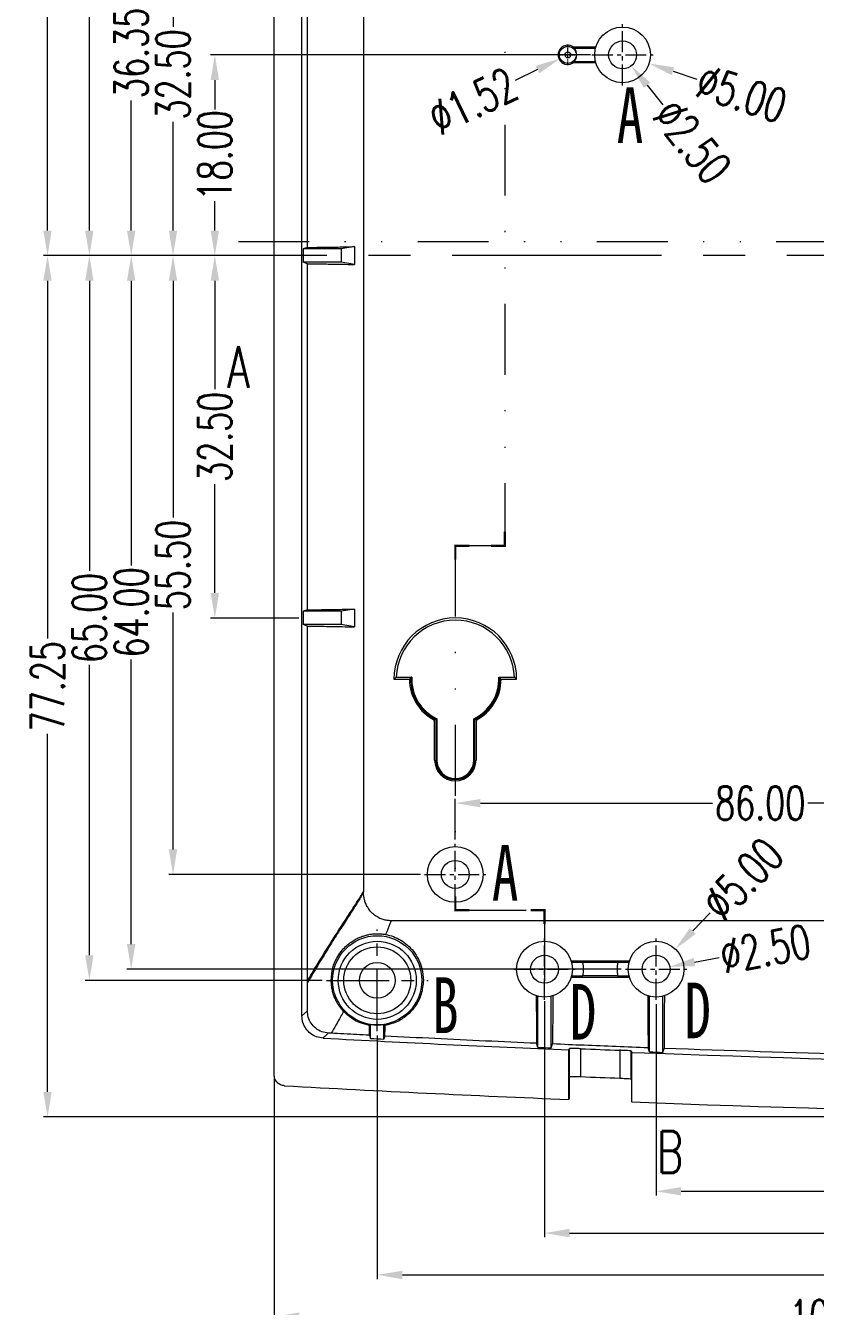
# Model space of a CAD drawing. Header units: millimetres. Extents: x 8061 to 9633, y -505 to -163.
# Drawn here: x 8187.9 to 8258.7, y -419.7 to -304.8 of the extents above; entities that cross this region are included whole.
import ezdxf
from ezdxf.enums import TextEntityAlignment as Align

# ---------------------------------------------------------------- set-up
doc = ezdxf.new("R2010")
doc.units = ezdxf.units.MM
doc.linetypes.add('CENTER', pattern=[0.6, 0.375, -0.075, 0.075, -0.075])
doc.linetypes.add('DIVIDE', pattern=[31.75, 12.7, -6.35, 0, -6.35, 0, -6.35])
doc.layers.get('Defpoints').update_dxf_attribs({"linetype": 'CONTINUOUS'})
for name, color, linetype, lineweight in [('dim', 82, 'CONTINUOUS', 9), ('hatch', 56, 'CONTINUOUS', 9), ('part', 7, 'CONTINUOUS', 20)]:
    doc.layers.add(name, color=color, linetype=linetype, lineweight=lineweight)
doc.styles.get("Standard").update_dxf_attribs({"font": 'romans.shx', "width": 0.7})
doc.styles.add('宋体', font='SimSun.ttf', dxfattribs={"width": 0.7})
doc.dimstyles.new('03', dxfattribs={"dimscale": 0.75, "dimtxt": 4, "dimasz": 3, "dimexe": 0.5, "dimexo": 0.5, "dimgap": 0.09, "dimtad": 0, "dimzin": 0, "dimdsep": 46, "dimtxsty": 'Standard', "dimcen": 0, "dimclrd": 256, "dimclre": 256, "dimclrt": 6, "dimazin": 2, "dimtp": 0.01, "dimtm": 0.01, "dimtfac": 1, "dimtofl": 0, "dimtmove": 0, "dimatfit": 0, "dimfxl": 1, "dimtolj": 1, "dimtzin": 0, "dimlwd": -1, "dimlwe": -1, "dimarcsym": 0})

# ---------------------------------------------------------------- blocks, each defined once
blk = doc.blocks.new('*D8')
at = {"layer": 'Defpoints', "color": 0}
for p in [(40976.91, -12959.44), (40961.85, -12991.94), (40961.85, -12991.94)]:
    blk.add_point(p, dxfattribs=at)
at = {"layer": 'dim'}
for p, q in [((40976.54, -12959.44), (40961.47, -12959.44)), ((40961.85, -12961.69), (40961.85, -12971.42)), ((40961.85, -12989.69), (40961.85, -12979.95))]:
    blk.add_line(p, q, dxfattribs=at)
for points in [[(40961.47, -12961.69), (40962.22, -12961.69), (40961.85, -12959.44)], [(40961.47, -12989.69), (40962.22, -12989.69), (40961.85, -12991.94)]]:
    blk.add_solid(points, dxfattribs=at)
at = {"layer": 'dim', "color": 6, "insert": (40961.85, -12975.69), "char_height": 3, "attachment_point": 5, "rotation": 90}
blk.add_mtext('\\A1;32.50', dxfattribs=at)
blk = doc.blocks.new('*D9')
at = {"layer": 'Defpoints', "color": 0}
for p in [(40965.6, -12991.94), (40965.6, -13024.44), (40973.52, -13024.44)]:
    blk.add_point(p, dxfattribs=at)
at = {"layer": 'dim'}
for p, q in [((40965.6, -12994.19), (40965.6, -13003.92)), ((40965.6, -13022.19), (40965.6, -13012.45)), ((40973.14, -13024.44), (40965.22, -13024.44))]:
    blk.add_line(p, q, dxfattribs=at)
for points in [[(40965.22, -12994.19), (40965.97, -12994.19), (40965.6, -12991.94)], [(40965.22, -13022.19), (40965.97, -13022.19), (40965.6, -13024.44)]]:
    blk.add_solid(points, dxfattribs=at)
at = {"layer": 'dim', "color": 6, "insert": (40965.6, -13008.19), "char_height": 3, "attachment_point": 5, "rotation": 90}
blk.add_mtext('\\A1;32.50', dxfattribs=at)
blk = doc.blocks.new('*D10')
at = {"layer": 'Defpoints', "color": 0}
for p in [(40965.6, -12991.94), (40961.85, -13047.44), (40984.41, -13047.44)]:
    blk.add_point(p, dxfattribs=at)
at = {"layer": 'dim'}
for p, q in [((40965.22, -12991.94), (40961.47, -12991.94)), ((40961.85, -12994.19), (40961.85, -13015.42)), ((40961.85, -13045.19), (40961.85, -13023.95)), ((40984.04, -13047.44), (40961.47, -13047.44))]:
    blk.add_line(p, q, dxfattribs=at)
for points in [[(40961.47, -12994.19), (40962.22, -12994.19), (40961.85, -12991.94)], [(40961.47, -13045.19), (40962.22, -13045.19), (40961.85, -13047.44)]]:
    blk.add_solid(points, dxfattribs=at)
at = {"layer": 'dim', "color": 6, "insert": (40961.85, -13019.69), "char_height": 3, "attachment_point": 5, "rotation": 90}
blk.add_mtext('\\A1;55.50', dxfattribs=at)
blk = doc.blocks.new('*D11')
at = {"layer": 'Defpoints', "color": 0}
for p in [(40965.6, -12991.94), (40958.1, -13055.94), (41002.41, -13055.94)]:
    blk.add_point(p, dxfattribs=at)
at = {"layer": 'dim'}
for p, q in [((40965.22, -12991.94), (40957.72, -12991.94)), ((40958.1, -12994.19), (40958.1, -13019.72)), ((40958.1, -13053.69), (40958.1, -13028.15)), ((41002.04, -13055.94), (40957.72, -13055.94))]:
    blk.add_line(p, q, dxfattribs=at)
for points in [[(40957.72, -12994.19), (40958.47, -12994.19), (40958.1, -12991.94)], [(40957.72, -13053.69), (40958.47, -13053.69), (40958.1, -13055.94)]]:
    blk.add_solid(points, dxfattribs=at)
at = {"layer": 'dim', "color": 6, "insert": (40958.1, -13023.94), "char_height": 3, "attachment_point": 5, "rotation": 90}
blk.add_mtext('\\A1;64.00', dxfattribs=at)
blk = doc.blocks.new('*D12')
at = {"layer": 'Defpoints', "color": 0}
for p in [(40965.6, -12991.94), (40954.35, -13056.94), (40975.6, -13056.94)]:
    blk.add_point(p, dxfattribs=at)
at = {"layer": 'dim'}
for p, q in [((40965.22, -12991.94), (40953.97, -12991.94)), ((40954.35, -12994.19), (40954.35, -13020.22)), ((40954.35, -13054.69), (40954.35, -13028.65)), ((40975.23, -13056.94), (40953.97, -13056.94))]:
    blk.add_line(p, q, dxfattribs=at)
for points in [[(40953.97, -12994.19), (40954.72, -12994.19), (40954.35, -12991.94)], [(40953.97, -13054.69), (40954.72, -13054.69), (40954.35, -13056.94)]]:
    blk.add_solid(points, dxfattribs=at)
at = {"layer": 'dim', "color": 6, "insert": (40954.35, -13024.44), "char_height": 3, "attachment_point": 5, "rotation": 90}
blk.add_mtext('\\A1;65.00', dxfattribs=at)
blk = doc.blocks.new('*D13')
at = {"layer": 'Defpoints', "color": 0}
for p in [(40965.6, -12991.94), (40950.6, -13069.19), (41073.16, -13069.19)]:
    blk.add_point(p, dxfattribs=at)
at = {"layer": 'dim'}
for p, q in [((40965.22, -12991.94), (40950.22, -12991.94)), ((40950.6, -12994.19), (40950.6, -13026.29)), ((40950.6, -13066.94), (40950.6, -13034.83)), ((41072.79, -13069.19), (40950.22, -13069.19))]:
    blk.add_line(p, q, dxfattribs=at)
for points in [[(40950.22, -12994.19), (40950.97, -12994.19), (40950.6, -12991.94)], [(40950.22, -13066.94), (40950.97, -13066.94), (40950.6, -13069.19)]]:
    blk.add_solid(points, dxfattribs=at)
at = {"layer": 'dim', "color": 6, "insert": (40950.6, -13030.56), "char_height": 3, "attachment_point": 5, "rotation": 90}
blk.add_mtext('\\A1;77.25', dxfattribs=at)
blk = doc.blocks.new('*D14')
at = {"layer": 'Defpoints', "color": 0}
for p in [(40965.6, -12973.94), (40999.66, -12973.94), (40965.6, -12991.94)]:
    blk.add_point(p, dxfattribs=at)
at = {"layer": 'dim'}
for p, q in [((40999.29, -12973.94), (40965.22, -12973.94)), ((40965.6, -12976.19), (40965.6, -12978.82)), ((40965.6, -12989.69), (40965.6, -12987.05))]:
    blk.add_line(p, q, dxfattribs=at)
for points in [[(40965.22, -12976.19), (40965.97, -12976.19), (40965.6, -12973.94)], [(40965.22, -12989.69), (40965.97, -12989.69), (40965.6, -12991.94)]]:
    blk.add_solid(points, dxfattribs=at)
at = {"layer": 'dim', "color": 6, "insert": (40965.6, -12982.94), "char_height": 3, "attachment_point": 5, "rotation": 90}
blk.add_mtext('\\A1;18.00', dxfattribs=at)
blk = doc.blocks.new('*D15')
at = {"layer": 'Defpoints', "color": 0}
for p in [(40958.1, -12955.59), (40984.74, -12955.59), (40958.1, -12991.94)]:
    blk.add_point(p, dxfattribs=at)
at = {"layer": 'dim'}
for p, q in [((40984.36, -12955.59), (40957.72, -12955.59)), ((40958.1, -12957.84), (40958.1, -12969.49)), ((40958.1, -12989.69), (40958.1, -12978.03))]:
    blk.add_line(p, q, dxfattribs=at)
for points in [[(40957.72, -12957.84), (40958.47, -12957.84), (40958.1, -12955.59)], [(40957.72, -12989.69), (40958.47, -12989.69), (40958.1, -12991.94)]]:
    blk.add_solid(points, dxfattribs=at)
at = {"layer": 'dim', "color": 6, "insert": (40958.1, -12973.76), "char_height": 3, "attachment_point": 5, "rotation": 90}
blk.add_mtext('\\A1;36.35', dxfattribs=at)
blk = doc.blocks.new('*D16')
at = {"layer": 'Defpoints', "color": 0}
for p in [(40954.35, -12926.44), (40975.6, -12926.44), (40958.1, -12991.94)]:
    blk.add_point(p, dxfattribs=at)
at = {"layer": 'dim'}
for p, q in [((40975.23, -12926.44), (40953.97, -12926.44)), ((40954.35, -12928.69), (40954.35, -12954.97)), ((40954.35, -12989.69), (40954.35, -12963.4)), ((40957.72, -12991.94), (40953.97, -12991.94))]:
    blk.add_line(p, q, dxfattribs=at)
for points in [[(40953.97, -12928.69), (40954.72, -12928.69), (40954.35, -12926.44)], [(40953.97, -12989.69), (40954.72, -12989.69), (40954.35, -12991.94)]]:
    blk.add_solid(points, dxfattribs=at)
at = {"layer": 'dim', "color": 6, "insert": (40954.35, -12959.19), "char_height": 3, "attachment_point": 5, "rotation": 90}
blk.add_mtext('\\A1;65.50', dxfattribs=at)
blk = doc.blocks.new('*D17')
at = {"layer": 'Defpoints', "color": 0}
for p in [(40950.6, -12914.69), (40971.91, -12914.69), (40958.1, -12991.94)]:
    blk.add_point(p, dxfattribs=at)
at = {"layer": 'dim'}
for p, q in [((40971.53, -12914.69), (40950.22, -12914.69)), ((40950.6, -12916.94), (40950.6, -12949.05)), ((40950.6, -12989.69), (40950.6, -12957.58)), ((40957.72, -12991.94), (40950.22, -12991.94))]:
    blk.add_line(p, q, dxfattribs=at)
for points in [[(40950.22, -12916.94), (40950.97, -12916.94), (40950.6, -12914.69)], [(40950.22, -12989.69), (40950.97, -12989.69), (40950.6, -12991.94)]]:
    blk.add_solid(points, dxfattribs=at)
at = {"layer": 'dim', "color": 6, "insert": (40950.6, -12953.31), "char_height": 3, "attachment_point": 5, "rotation": 90}
blk.add_mtext('\\A1;77.25', dxfattribs=at)
blk = doc.blocks.new('*D40')
at = {"layer": 'Defpoints', "color": 0}
for p in [(41005.16, -13058.69), (41073.16, -13072.1), (41005.16, -13075.85)]:
    blk.add_point(p, dxfattribs=at)
at = {"layer": 'dim'}
for p, q in [((41005.16, -13059.06), (41005.16, -13076.23)), ((41073.16, -13072.48), (41073.16, -13076.23)), ((41007.41, -13075.85), (41034.94, -13075.85)), ((41070.91, -13075.85), (41043.38, -13075.85))]:
    blk.add_line(p, q, dxfattribs=at)
for points in [[(41007.41, -13075.48), (41007.41, -13076.23), (41005.16, -13075.85)], [(41070.91, -13075.48), (41070.91, -13076.23), (41073.16, -13075.85)]]:
    blk.add_solid(points, dxfattribs=at)
at = {"layer": 'dim', "color": 6, "insert": (41039.16, -13075.85), "char_height": 3, "attachment_point": 5}
blk.add_mtext('\\A1;68.00', dxfattribs=at)
blk = doc.blocks.new('*D41')
at = {"layer": 'Defpoints', "color": 0}
for p in [(40995.16, -13058.44), (41073.16, -13072.1), (40995.16, -13079.6)]:
    blk.add_point(p, dxfattribs=at)
at = {"layer": 'dim'}
for p, q in [((40995.16, -13058.81), (40995.16, -13079.98)), ((41073.16, -13072.48), (41073.16, -13079.98)), ((40997.41, -13079.6), (41029.89, -13079.6)), ((41070.91, -13079.6), (41038.43, -13079.6))]:
    blk.add_line(p, q, dxfattribs=at)
for points in [[(40997.41, -13079.23), (40997.41, -13079.98), (40995.16, -13079.6)], [(41070.91, -13079.23), (41070.91, -13079.98), (41073.16, -13079.6)]]:
    blk.add_solid(points, dxfattribs=at)
at = {"layer": 'dim', "color": 6, "insert": (41034.16, -13079.6), "char_height": 3, "attachment_point": 5}
blk.add_mtext('\\A1;78.00', dxfattribs=at)
blk = doc.blocks.new('*D42')
at = {"layer": 'Defpoints', "color": 0}
for p in [(40980.16, -13061.5), (41073.16, -13072.1), (40980.16, -13083.35)]:
    blk.add_point(p, dxfattribs=at)
at = {"layer": 'dim'}
for p, q in [((40980.16, -13061.87), (40980.16, -13083.73)), ((41073.16, -13072.48), (41073.16, -13083.73)), ((40982.41, -13083.35), (41022.39, -13083.35)), ((41070.91, -13083.35), (41030.93, -13083.35))]:
    blk.add_line(p, q, dxfattribs=at)
for points in [[(40982.41, -13082.98), (40982.41, -13083.73), (40980.16, -13083.35)], [(41070.91, -13082.98), (41070.91, -13083.73), (41073.16, -13083.35)]]:
    blk.add_solid(points, dxfattribs=at)
at = {"layer": 'dim', "color": 6, "insert": (41026.66, -13083.35), "char_height": 3, "attachment_point": 5}
blk.add_mtext('\\A1;93.00', dxfattribs=at)
blk = doc.blocks.new('*D43')
at = {"layer": 'Defpoints', "color": 0}
for p in [(40970.91, -13065.39), (41073.16, -13072.1), (40970.91, -13087.1)]:
    blk.add_point(p, dxfattribs=at)
at = {"layer": 'dim'}
for p, q in [((40970.91, -13065.77), (40970.91, -13087.48)), ((41073.16, -13072.48), (41073.16, -13087.48)), ((40973.16, -13087.1), (41016.92, -13087.1)), ((41070.91, -13087.1), (41027.15, -13087.1))]:
    blk.add_line(p, q, dxfattribs=at)
for points in [[(40973.16, -13086.73), (40973.16, -13087.48), (40970.91, -13087.1)], [(41070.91, -13086.73), (41070.91, -13087.48), (41073.16, -13087.1)]]:
    blk.add_solid(points, dxfattribs=at)
at = {"layer": 'dim', "color": 6, "insert": (41022.04, -13087.1), "char_height": 3, "attachment_point": 5}
blk.add_mtext('\\A1;102.25', dxfattribs=at)
blk = doc.blocks.new('*D44')
at = {"layer": 'Defpoints', "color": 0}
for p in [(41073.16, -13041.04), (41073.16, -13041.04), (40987.16, -13044.69)]:
    blk.add_point(p, dxfattribs=at)
at = {"layer": 'dim'}
for p, q in [((40987.16, -13044.31), (40987.16, -13040.67)), ((40989.41, -13041.04), (41010.23, -13041.04)), ((41070.91, -13041.04), (41018.76, -13041.04))]:
    blk.add_line(p, q, dxfattribs=at)
for points in [[(40989.41, -13040.67), (40989.41, -13041.42), (40987.16, -13041.04)], [(41070.91, -13040.67), (41070.91, -13041.42), (41073.16, -13041.04)]]:
    blk.add_solid(points, dxfattribs=at)
at = {"layer": 'dim', "color": 6, "insert": (41014.5, -13041.04), "char_height": 3, "attachment_point": 5}
blk.add_mtext('\\A1;86.00', dxfattribs=at)
blk = doc.blocks.new('*D53')
at = {"layer": 'Defpoints', "color": 0}
for p in [(40999.78, -12973.16), (41004.54, -12974.71)]:
    blk.add_point(p, dxfattribs=at)
at = {"layer": 'dim'}
blk.add_line((41006.68, -12975.41), (41008.82, -12976.1), dxfattribs=at)
blk.add_solid([(41006.79, -12975.05), (41006.56, -12975.76), (41004.54, -12974.71)], dxfattribs=at)
at = {"layer": 'dim', "color": 6, "insert": (41012.83, -12977.41), "char_height": 3, "attachment_point": 5, "rotation": 341.9648}
blk.add_mtext('\\A1;∅5.00', dxfattribs=at)
blk = doc.blocks.new('*D54')
at = {"layer": 'Defpoints', "color": 0}
for p in [(41001.38, -12972.96), (41002.94, -12974.91)]:
    blk.add_point(p, dxfattribs=at)
at = {"layer": 'dim'}
blk.add_line((41004.36, -12976.66), (41005.77, -12978.41), dxfattribs=at)
blk.add_solid([(41004.65, -12976.43), (41004.06, -12976.9), (41002.94, -12974.91)], dxfattribs=at)
at = {"layer": 'dim', "color": 6, "insert": (41008.41, -12981.7), "char_height": 3, "attachment_point": 5, "rotation": 308.8606}
blk.add_mtext('\\A1;∅2.50', dxfattribs=at)
blk = doc.blocks.new('*D61')
at = {"layer": 'Defpoints', "color": 0}
for p in [(41006.89, -13054.13), (41003.43, -13057.74)]:
    blk.add_point(p, dxfattribs=at)
at = {"layer": 'dim'}
blk.add_line((41008.45, -13052.51), (41010.01, -13050.89), dxfattribs=at)
blk.add_solid([(41008.18, -13052.25), (41008.72, -13052.77), (41006.89, -13054.13)], dxfattribs=at)
at = {"layer": 'dim', "color": 6, "insert": (41012.93, -13047.85), "char_height": 3, "attachment_point": 5, "rotation": 46.1384}
blk.add_mtext('\\A1;∅5.00', dxfattribs=at)
blk = doc.blocks.new('*D62')
at = {"layer": 'Defpoints', "color": 0}
for p in [(41003.93, -13056.16), (41006.39, -13055.71)]:
    blk.add_point(p, dxfattribs=at)
at = {"layer": 'dim'}
blk.add_line((41008.6, -13055.3), (41010.81, -13054.89), dxfattribs=at)
blk.add_solid([(41008.53, -13054.93), (41008.67, -13055.67), (41006.39, -13055.71)], dxfattribs=at)
at = {"layer": 'dim', "color": 6, "insert": (41014.96, -13054.12), "char_height": 3, "attachment_point": 5, "rotation": 10.5002}
blk.add_mtext('\\A1;∅2.50', dxfattribs=at)
blk = doc.blocks.new('*D64')
at = {"layer": 'Defpoints', "color": 0}
for p in [(40997.92, -12973.6), (40996.56, -12974.27)]:
    blk.add_point(p, dxfattribs=at)
at = {"layer": 'dim'}
blk.add_line((40994.54, -12975.25), (40992.52, -12976.24), dxfattribs=at)
blk.add_solid([(40994.37, -12974.92), (40994.7, -12975.59), (40996.56, -12974.27)], dxfattribs=at)
at = {"layer": 'dim', "color": 6, "insert": (40988.73, -12978.09), "char_height": 3, "attachment_point": 5, "rotation": 25.9874}
blk.add_mtext('\\A1;∅1.52', dxfattribs=at)

msp = doc.modelspace()

# ---------------------------------------------------------------- linework, layer by layer
at = {"layer": 'hatch', "linetype": 'DIVIDE', "ltscale": 0.5}
for p, q in [((8230.911, -281.532), (8230.911, -351.444)), ((8207.012, -324.17), (8321.206, -324.17)), ((8230.911, -351.444), (8226.46, -351.444)), ((8226.46, -351.444), (8226.46, -384.128)), ((8226.46, -384.128), (8234.461, -384.128)), ((8234.461, -384.128), (8234.461, -405.812))]:
    msp.add_line(p, q, dxfattribs=at)
at = {"layer": 'hatch', "flags": 128}
for points in [[(8207.012, -324.17, 0, 0, 0), (8207.012, -327.92, 1.125, 0, 0), (8207.012, -331.67, 0, 0, 0)], [(8234.461, -405.812, 0, 0, 0), (8238.211, -405.812, 1.125, 0, 0), (8241.961, -405.812, 0, 0, 0)]]:
    msp.add_lwpolyline(points, format="xyseb", dxfattribs=at)
at = {"layer": 'hatch', "const_width": 0.2, "flags": 128}
for points in [[(8230.911, -350.194), (8230.911, -351.444), (8229.661, -351.444)], [(8227.71, -351.444), (8226.46, -351.444), (8226.46, -352.694)], [(8226.46, -382.878), (8226.46, -384.128), (8227.71, -384.128)], [(8233.211, -384.128), (8234.461, -384.128), (8234.461, -385.378)]]:
    msp.add_lwpolyline(points, dxfattribs=at)
at = {"layer": 'part', "color": 7, "linetype": 'Continuous'}
for p, q in [((8210.211, -398.875), (8210.211, -249.175)), ((8212.712, -393.61), (8212.712, -255.258)), ((8218.22, -268.359), (8218.22, -382.478)), ((8213.209, -324.689), (8213.209, -293.651)), ((8239.062, -306.715), (8237.042, -306.715)), ((8237.089, -306.82), (8239.033, -306.82)), ((8239.062, -308.125), (8237.042, -308.125)), ((8237.089, -308.02), (8239.033, -308.02)), ((8213.209, -324.689), (8212.816, -324.82)), ((8212.816, -324.82), (8212.816, -326.02)), ((8216.211, -324.82), (8212.816, -324.82)), ((8217.42, -324.619), (8216.211, -324.82)), ((8216.211, -324.82), (8216.211, -326.02)), ((8217.42, -324.619), (8217.42, -326.222)), ((8213.209, -326.151), (8212.816, -326.02)), ((8216.211, -326.02), (8212.816, -326.02)), ((8213.209, -357.189), (8213.209, -326.151)), ((8217.42, -326.222), (8216.211, -326.02)), ((8213.209, -357.189), (8212.816, -357.32)), ((8217.42, -357.119), (8216.211, -357.32)), ((8217.42, -357.119), (8217.42, -358.722)), ((8212.816, -357.32), (8212.816, -358.52)), ((8216.211, -357.32), (8212.816, -357.32)), ((8216.211, -357.32), (8216.211, -358.52)), ((8213.209, -358.651), (8212.816, -358.52)), ((8216.211, -358.52), (8212.816, -358.52)), ((8213.209, -390.467), (8213.209, -358.651)), ((8217.42, -358.722), (8216.211, -358.52)), ((8220.961, -363.42), (8222.356, -363.42)), ((8221.164, -363.221), (8222.56, -363.221)), ((8230.361, -363.221), (8231.758, -363.221)), ((8230.566, -363.42), (8231.961, -363.42)), ((8224.606, -370.67), (8224.606, -367.082)), ((8224.711, -367.017), (8224.711, -370.67)), ((8224.805, -366.958), (8224.805, -370.67)), ((8228.116, -370.67), (8228.116, -366.958)), ((8228.211, -370.67), (8228.211, -367.017)), ((8228.316, -367.082), (8228.316, -370.67)), ((8224.805, -370.67), (8224.711, -370.67)), ((8228.116, -370.67), (8228.211, -370.67)), ((8335.6, -385.074), (8220.696, -385.074)), ((8236.842, -388.658), (8242.08, -388.658)), ((8241.013, -388.82), (8237.909, -388.82)), ((8242.075, -390.168), (8236.846, -390.168)), ((8241.013, -390.02), (8237.909, -390.02)), ((8233.861, -396.43), (8233.861, -391.847)), ((8235.061, -396.481), (8235.061, -391.847)), ((8243.861, -396.832), (8243.861, -391.847)), ((8245.061, -396.877), (8245.061, -391.847)), ((8212.712, -393.61), (8213.196, -393.151)), ((8218.861, -395.632), (8218.861, -394.384)), ((8220.061, -395.693), (8220.061, -394.384)), ((8218.768, -395.349), (8218.861, -395.632)), ((8220.153, -395.42), (8220.061, -395.693)), ((8233.861, -396.43), (8233.741, -396.066)), ((8235.061, -396.481), (8235.18, -396.128)), ((8236.711, -396.536), (8236.632, -396.652)), ((8236.632, -401.104), (8236.632, -396.652)), ((8236.711, -399.039), (8236.711, -396.536)), ((8237.711, -399.055), (8237.711, -396.552)), ((8241.211, -396.691), (8241.211, -399.194)), ((8242.211, -396.756), (8242.289, -396.877)), ((8242.211, -396.756), (8242.211, -399.259)), ((8242.289, -401.329), (8242.289, -396.877)), ((8243.861, -396.832), (8243.743, -396.475)), ((8245.061, -396.877), (8245.178, -396.529)), ((8236.711, -399.039), (8236.667, -399.104)), ((8236.667, -399.104), (8236.667, -401.053)), ((8242.211, -399.259), (8242.255, -399.326)), ((8242.255, -399.326), (8242.255, -401.275)), ((8236.632, -401.104), (8236.667, -401.053)), ((8242.289, -401.329), (8242.255, -401.275))]:
    msp.add_line(p, q, dxfattribs=at)
at = {"layer": 'part', "color": 1, "linetype": 'CENTER', "ltscale": 5}
for p, q in [((8241.46, -310.17), (8241.46, -304.67)), ((8238.71, -307.42), (8244.21, -307.42)), ((8226.46, -383.67), (8226.46, -378.17)), ((8223.71, -380.92), (8229.21, -380.92)), ((8234.461, -392.17), (8234.461, -386.67)), ((8244.461, -392.17), (8244.461, -386.67)), ((8231.711, -389.42), (8237.211, -389.42)), ((8241.711, -389.42), (8247.211, -389.42))]:
    msp.add_line(p, q, dxfattribs=at)
at = {"layer": 'part', "color": 1, "linetype": 'CENTER', "ltscale": 0.850699}
for p, q in [((8236.543, -308.341), (8236.543, -306.499)), ((8235.622, -307.42), (8237.464, -307.42))]:
    msp.add_line(p, q, dxfattribs=at)
at = {"layer": 'part', "color": 1, "linetype": 'CENTER', "ltscale": 50}
msp.add_line((8424.936, -325.42), (8199.986, -325.42), dxfattribs=at)
at = {"layer": 'part', "color": 1, "linetype": 'CENTER', "ltscale": 15}
for p, q in [((8219.461, -394.981), (8219.461, -385.86)), ((8214.9, -390.42), (8224.021, -390.42))]:
    msp.add_line(p, q, dxfattribs=at)
at = {"layer": 'part', "color": 7, "linetype": 'Continuous'}
for centre, radius in [((8241.46, -307.42), 2.5), ((8236.543, -307.42), 0.759), ((8241.46, -307.42), 1.25), ((8226.46, -380.92), 2.5), ((8226.46, -380.92), 1.25), ((8219.461, -390.42), 4), ((8219.461, -390.42), 3.5), ((8234.461, -389.42), 2.5), ((8244.461, -389.42), 2.5), ((8219.461, -390.42), 3), ((8234.461, -389.42), 1.25), ((8244.461, -389.42), 1.25), ((8219.461, -390.42), 1.6)]:
    msp.add_circle(centre, radius, dxfattribs=at)
for centre, radius, start, end in [((8236.543, -307.42), 0.863, 54.7071, 305.2929), ((8236.543, -307.42), 0.259, 180, 0), ((8236.543, -307.42), 0.811, 312.29049, 47.70951), ((8226.461, -363.42), 5.5, 0, 180), ((8226.461, -363.42), 5.301, 2.15307, 177.84693), ((8226.461, -363.42), 4.105, 180, 243.1367), ((8226.461, -363.42), 4, 178.49846, 244.05552), ((8226.461, -363.42), 3.906, 177.07723, 244.91807), ((8226.461, -363.42), 3.906, 295.08193, 2.92277), ((8226.461, -363.42), 4, 295.94448, 1.50154), ((8226.461, -363.42), 4.105, 296.8633, 0), ((8226.461, -370.67), 1.855, 180, 0), ((8226.461, -370.67), 1.75, 180, 0), ((8226.461, -370.67), 1.656, 180, 0), ((8234.461, -389.42), 3.5, 350.12911, 9.87089), ((8244.461, -389.42), 3.5, 170.12911, 189.87089), ((8219.461, -390.42), 4.009, 261.392, 278.608), ((8312.461, 1433.58), 1831.802, 266.937747, 267.627523), ((8312.461, 1433.58), 1831.605, 267.070754, 267.108341), ((8312.461, 1433.58), 1831.697, 267.540624, 267.578194), ((8312.461, 1433.58), 1831.657, 267.661108, 267.770678), ((8312.461, 1433.58), 1831.802, 267.804618, 272.340051), ((8312.461, 1433.58), 1831.697, 267.853679, 267.891241), ((8312.461, 1433.58), 1834.158, 267.664299, 267.773719), ((8312.461, 1433.58), 1836.25, 266.8374, 267.633274), ((8312.461, 1433.58), 1836.25, 267.80994, 272.334379)]:
    msp.add_arc(centre, radius, start, end, dxfattribs=at)
for points in [[(8236.285, -307.42), (8236.285, -307.412), (8236.285, -307.403), (8236.287, -307.385), (8236.295, -307.347), (8236.311, -307.306), (8236.336, -307.265), (8236.373, -307.225), (8236.421, -307.192), (8236.48, -307.169), (8236.543, -307.161), (8236.607, -307.169), (8236.665, -307.192), (8236.713, -307.225), (8236.75, -307.265), (8236.776, -307.306), (8236.791, -307.347), (8236.8, -307.385), (8236.801, -307.403), (8236.802, -307.412), (8236.802, -307.42)], [(8237.042, -306.715), (8237.06, -306.75), (8237.075, -306.785), (8237.089, -306.82)], [(8237.042, -308.125), (8237.06, -308.09), (8237.075, -308.055), (8237.089, -308.02)], [(8213.209, -324.689), (8214.898, -324.667), (8216.307, -324.644), (8217.42, -324.619)], [(8213.209, -326.151), (8214.898, -326.173), (8216.307, -326.197), (8217.42, -326.222)], [(8213.209, -357.189), (8214.898, -357.167), (8216.307, -357.144), (8217.42, -357.119)], [(8213.209, -358.651), (8214.898, -358.673), (8216.307, -358.697), (8217.42, -358.722)], [(8220.961, -363.42), (8221.028, -363.354), (8221.095, -363.287), (8221.164, -363.221)], [(8222.462, -363.315), (8222.427, -363.35), (8222.391, -363.385), (8222.356, -363.42)], [(8222.56, -363.221), (8222.527, -363.252), (8222.495, -363.284), (8222.462, -363.315)], [(8230.459, -363.315), (8230.427, -363.284), (8230.394, -363.252), (8230.361, -363.221)], [(8230.566, -363.42), (8230.53, -363.385), (8230.495, -363.35), (8230.459, -363.315)], [(8231.758, -363.221), (8231.826, -363.287), (8231.894, -363.354), (8231.961, -363.42)], [(8224.711, -367.017), (8224.742, -366.997), (8224.774, -366.978), (8224.805, -366.958)], [(8228.116, -366.958), (8228.148, -366.978), (8228.179, -366.997), (8228.211, -367.017)], [(8213.21, -390.473), (8213.623, -389.77), (8215.43, -386.838), (8217.035, -384.342), (8217.688, -383.328), (8218.22, -382.478)], [(8218.222, -382.571), (8218.221, -382.539), (8218.221, -382.509), (8218.22, -382.478)], [(8218.222, -382.571), (8217.698, -383.418), (8217.056, -384.423), (8216.296, -385.607), (8215.463, -386.916), (8214.582, -388.331), (8213.669, -389.844), (8213.209, -390.629)], [(8220.696, -385.074), (8220.357, -385.051), (8219.993, -384.97), (8219.609, -384.815), (8219.221, -384.569), (8218.867, -384.236), (8218.603, -383.871), (8218.424, -383.516), (8218.31, -383.177), (8218.247, -382.861), (8218.222, -382.571)], [(8220.694, -385.074), (8220.592, -385.363), (8220.205, -386.303)], [(8215.333, -390.42), (8215.485, -389.289), (8215.824, -388.442), (8216.222, -387.831), (8216.625, -387.386), (8217.017, -387.056), (8217.394, -386.806), (8217.757, -386.616), (8218.11, -386.472), (8218.459, -386.366), (8218.808, -386.292), (8219.163, -386.249), (8219.526, -386.237), (8219.885, -386.257), (8220.204, -386.303)], [(8220.205, -386.303), (8220.907, -386.497), (8221.57, -386.815), (8222.173, -387.252), (8222.706, -387.812), (8223.151, -388.509), (8223.472, -389.369), (8223.597, -390.42)], [(8237.909, -388.82), (8237.516, -388.821), (8237.184, -388.823), (8236.965, -388.826), (8236.89, -388.829)], [(8242.032, -388.829), (8241.956, -388.826), (8241.738, -388.823), (8241.406, -388.821), (8241.013, -388.82)], [(8213.209, -390.629), (8213.209, -390.574), (8213.209, -390.52), (8213.209, -390.467)], [(8216.442, -393.216), (8216.291, -393.045), (8216.136, -392.848), (8215.98, -392.62), (8215.826, -392.358), (8215.679, -392.058), (8215.547, -391.715), (8215.438, -391.328), (8215.363, -390.896), (8215.333, -390.42)], [(8223.597, -390.42), (8223.398, -391.654), (8222.87, -392.729), (8222.098, -393.575), (8221.171, -394.156), (8220.156, -394.468)], [(8236.89, -390.012), (8236.965, -390.015), (8237.184, -390.018), (8237.516, -390.02), (8237.909, -390.02)], [(8241.013, -390.02), (8241.406, -390.02), (8241.738, -390.018), (8241.956, -390.015), (8242.032, -390.012)], [(8213.196, -393.151), (8213.202, -392.271), (8213.207, -391.429), (8213.209, -390.629)], [(8233.714, -391.806), (8233.724, -393.158), (8233.733, -394.58), (8233.741, -396.066)], [(8235.208, -391.806), (8235.197, -393.177), (8235.188, -394.62), (8235.18, -396.128)], [(8243.714, -391.806), (8243.725, -393.283), (8243.735, -394.842), (8243.743, -396.475)], [(8245.208, -391.806), (8245.197, -393.299), (8245.187, -394.876), (8245.178, -396.529)], [(8214.604, -395.606), (8214.012, -395.483), (8213.484, -395.189), (8213.069, -394.75), (8212.803, -394.207), (8212.712, -393.61)], [(8215.082, -395.153), (8214.48, -395.026), (8213.944, -394.721), (8213.529, -394.27), (8213.276, -393.727), (8213.196, -393.151)], [(8216.442, -393.216), (8216.167, -393.696), (8215.336, -395.166)], [(8218.763, -394.467), (8217.929, -394.232), (8217.144, -393.816), (8216.442, -393.217)], [(8218.763, -394.467), (8218.796, -394.439), (8218.828, -394.412), (8218.861, -394.384)], [(8218.768, -395.349), (8218.766, -395.052), (8218.765, -394.758), (8218.763, -394.467)], [(8220.061, -394.384), (8220.093, -394.412), (8220.126, -394.439), (8220.159, -394.467)], [(8220.153, -395.42), (8220.155, -395.101), (8220.157, -394.781), (8220.159, -394.467)], [(8215.082, -395.153), (8214.923, -395.304), (8214.764, -395.455), (8214.604, -395.606)], [(8215.337, -395.167), (8215.255, -395.162), (8215.17, -395.158), (8215.082, -395.153)], [(8218.768, -395.349), (8217.621, -395.289), (8216.477, -395.228), (8215.337, -395.167)], [(8233.741, -396.066), (8229.163, -395.86), (8224.632, -395.645), (8220.156, -395.421)], [(8243.743, -396.475), (8240.874, -396.364), (8238.019, -396.248), (8235.18, -396.128)], [(8237.711, -396.552), (8237.332, -396.538), (8237.01, -396.531), (8236.792, -396.53), (8236.711, -396.536)], [(8242.211, -396.756), (8242.13, -396.743), (8241.912, -396.726), (8241.589, -396.708), (8241.211, -396.691)], [(8297.78, -397.724), (8279.997, -397.492), (8262.419, -397.09), (8245.178, -396.529)], [(8211.155, -399.874), (8210.79, -399.782), (8210.484, -399.563), (8210.282, -399.245), (8210.211, -398.875)], [(8236.711, -399.039), (8236.792, -399.033)], [(8236.792, -399.033), (8237.01, -399.034), (8237.332, -399.041), (8237.711, -399.055)], [(8241.211, -399.194), (8241.589, -399.211), (8241.912, -399.229), (8242.13, -399.246), (8242.211, -399.259)]]:
    msp.add_spline(points, degree=3, dxfattribs=at)

# ---------------------------------------------------------------- texts
at = {"layer": 'dim', "char_height": 5, "width": 9.18398, "attachment_point": 1, "style": '宋体'}
for s, insert in [('A', (8240.932, -310.329)), ('A', (8229.739, -378.268)), ('B', (8224.379, -390.148)), ('D', (8236.722, -390.74)), ('D', (8246.999, -390.614))]:
    msp.add_mtext(s, dxfattribs=dict(at, insert=insert))
at = {"layer": 'hatch', "width": 0.7}
for s, p in [('A', (8207.012, -335.42)), ('B', (8245.711, -405.812))]:
    msp.add_text(s, height=3.75, dxfattribs=at).set_placement(p, align=Align.MIDDLE)

# ---------------------------------------------------------------- dimensions: what is measured, and where the dimension line sits
at = {"layer": 'dim'}
for base, p1, p2, picture, middle in [((8189.9, -248.174), (8197.4, -325.42), (8211.209, -248.174), '*D17', (8189.9, -286.797)), ((8193.65, -259.92), (8197.4, -325.42), (8214.9, -259.92), '*D16', (8193.65, -292.67)), ((8197.4, -289.07), (8197.4, -325.42), (8224.036, -289.07), '*D15', (8197.4, -307.245)), ((8201.15, -325.42), (8216.211, -292.92), (8201.15, -325.42), '*D8', (8201.15, -309.17)), ((8204.9, -307.42), (8204.9, -325.42), (8238.96, -307.42), '*D14', (8204.9, -316.42)), ((8189.9, -402.67), (8204.9, -325.42), (8312.461, -402.67), '*D13', (8189.9, -364.045)), ((8193.65, -390.42), (8204.9, -325.42), (8214.9, -390.42), '*D12', (8193.65, -357.92)), ((8197.4, -389.42), (8204.9, -325.42), (8241.711, -389.42), '*D11', (8197.4, -357.42)), ((8201.15, -380.92), (8204.9, -325.42), (8223.71, -380.92), '*D10', (8201.15, -353.17)), ((8204.9, -357.92), (8204.9, -325.42), (8212.816, -357.92), '*D9', (8204.9, -341.67))]:
    dim = msp.add_linear_dim(base=base, p1=p1, p2=p2, angle=90, dimstyle='03', dxfattribs=at)
    dim.commit()
    dim.dimension.update_dxf_attribs({"geometry": picture, "text_midpoint": middle, "insert": (-32760.7, 12666.516)})
for p1, p2, picture, middle in [((8239.083, -306.646), (8243.838, -308.194), '*D53', (8252.127, -310.893)), ((8240.676, -306.446), (8242.245, -308.393), '*D54', (8247.714, -315.181)), ((8242.728, -391.223), (8246.193, -387.618), '*D61', (8252.234, -381.332)), ((8243.232, -389.648), (8245.69, -389.192), '*D62', (8254.261, -387.604))]:
    dim = msp.add_diameter_dim_2p(p1=p1, p2=p2, dimstyle='03', dxfattribs=at)
    dim.commit()
    dim.dimension.update_dxf_attribs({"geometry": picture, "text_midpoint": middle, "insert": (-32760.7, 12666.516)})
dim = msp.add_diameter_dim_2p(p1=(8237.225, -307.087), p2=(8235.861, -307.752), dimstyle='03', dxfattribs=at)
dim.commit()
dim.dimension.update_dxf_attribs({"geometry": '*D64', "text_midpoint": (8228.025, -311.572), "dimtype": 131, "insert": (-32760.7, 12666.516)})
dim = msp.add_linear_dim(base=(8312.461, -374.528), p1=(8226.46, -378.17), p2=(8312.461, -374.528), dimstyle='03', dxfattribs=at)
dim.commit()
dim.dimension.update_dxf_attribs({"geometry": '*D44', "text_midpoint": (8253.796, -374.528), "dimtype": 128, "insert": (-32760.7, 12666.516)})
for base, p2, picture, middle in [((8234.461, -413.086), (8234.461, -391.92), '*D41', (8273.461, -413.086)), ((8244.461, -409.336), (8244.461, -392.17), '*D40', (8278.461, -409.336)), ((8219.461, -416.836), (8219.461, -394.981), '*D42', (8265.961, -416.836)), ((8210.211, -420.586), (8210.211, -398.875), '*D43', (8261.336, -420.586))]:
    dim = msp.add_linear_dim(base=base, p1=(8312.461, -405.586), p2=p2, dimstyle='03', dxfattribs=at)
    dim.commit()
    dim.dimension.update_dxf_attribs({"geometry": picture, "text_midpoint": middle, "insert": (-32760.7, 12666.516)})

doc.saveas('drawing.dxf')
